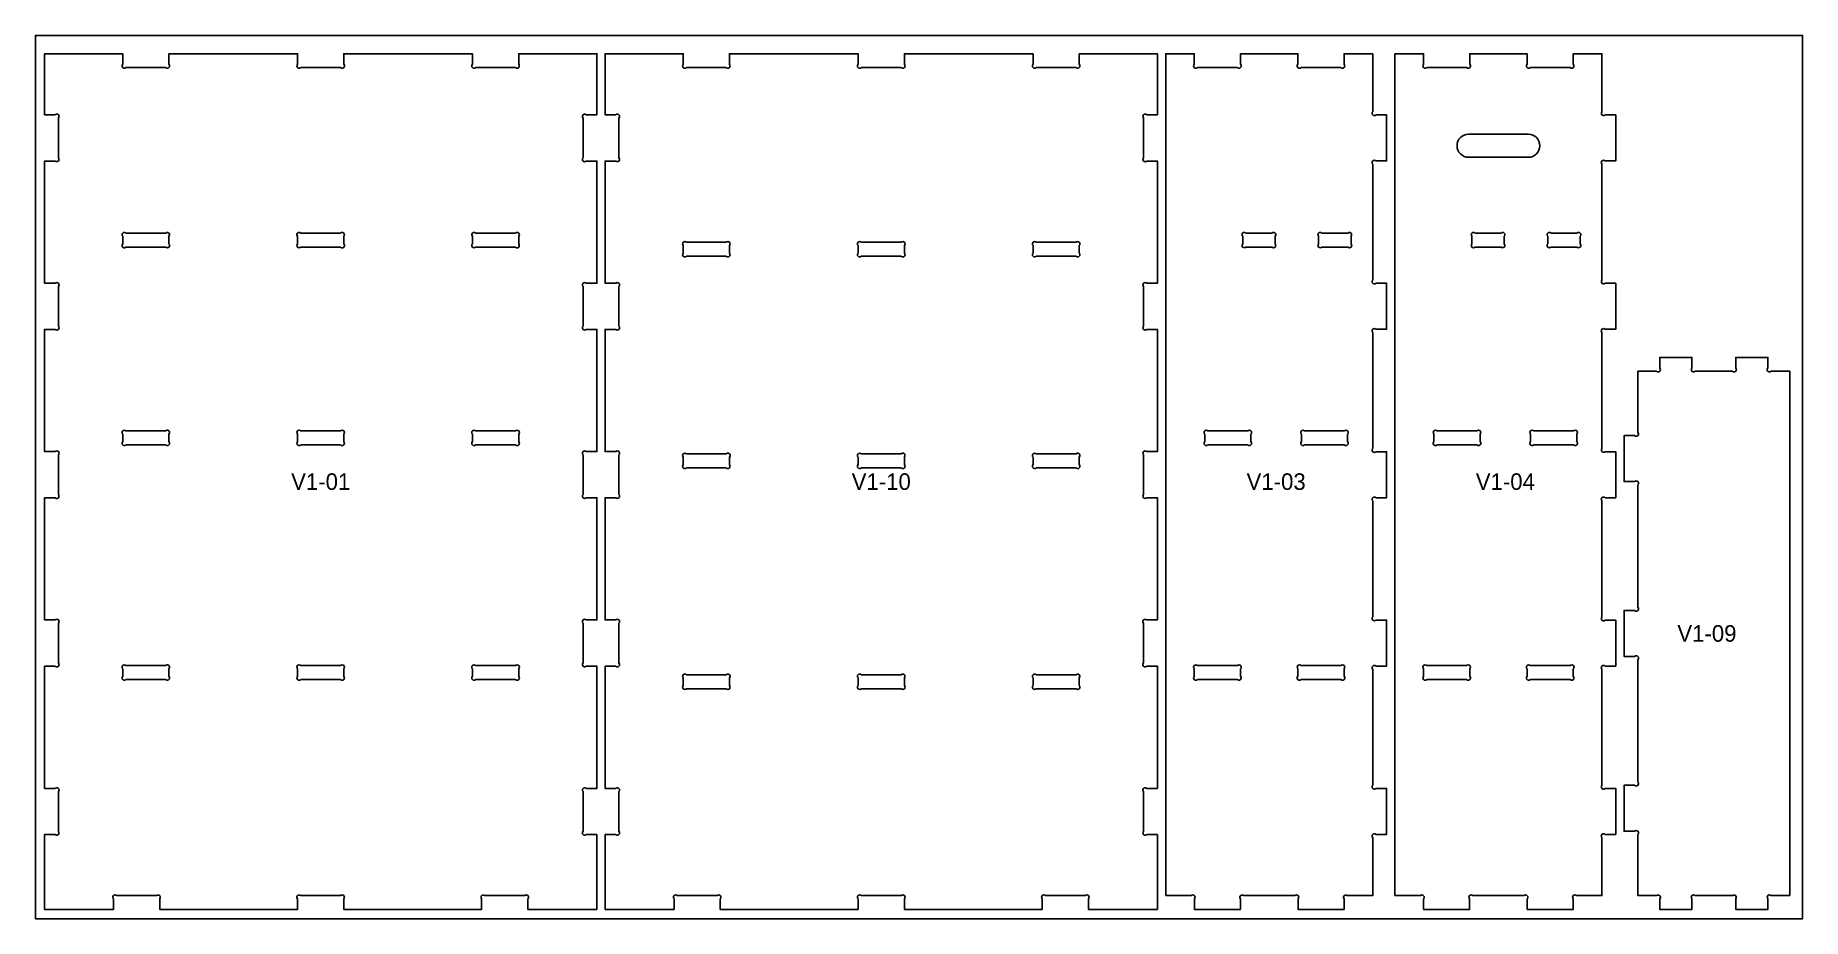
# Model space of a CAD drawing. Header units: inches. Extents: x 0 to 96, y 0 to 48.
import ezdxf
from ezdxf.enums import TextEntityAlignment as Align

# ---------------------------------------------------------------- set-up
doc = ezdxf.new("R2010")
doc.units = ezdxf.units.IN
doc.header["$MEASUREMENT"] = 0
for name, color, linetype in [('CUT_INSIDE', 5, 'Continuous'), ('CUT_OUTSIDE', 1, 'Continuous'), ('LABELS', 7, 'Continuous'), ('SHEET', 8, 'Continuous')]:
    doc.layers.add(name, color=color, linetype=linetype)

msp = doc.modelspace()

# ---------------------------------------------------------------- linework, layer by layer
at = {"layer": 'CUT_INSIDE'}
for points in [[(77.85, 42.625), (81.1, 42.625, -1), (81.1, 41.375), (77.85, 41.375, -1)], [(4.744, 37.079, -1), (4.921, 37.256), (7.079, 37.256, -1), (7.256, 37.079), (7.256, 36.671, -1), (7.079, 36.494), (4.921, 36.494, -1), (4.744, 36.671)], [(14.244, 37.079, -1), (14.421, 37.256), (16.579, 37.256, -1), (16.756, 37.079), (16.756, 36.671, -1), (16.579, 36.494), (14.421, 36.494, -1), (14.244, 36.671)], [(23.744, 37.079, -1), (23.921, 37.256), (26.079, 37.256, -1), (26.256, 37.079), (26.256, 36.671, -1), (26.079, 36.494), (23.921, 36.494, -1), (23.744, 36.671)], [(35.194, 36.579, -1), (35.371, 36.756), (37.529, 36.756, -1), (37.706, 36.579), (37.706, 36.171, -1), (37.529, 35.994), (35.371, 35.994, -1), (35.194, 36.171)], [(44.694, 36.579, -1), (44.871, 36.756), (47.029, 36.756, -1), (47.206, 36.579), (47.206, 36.171, -1), (47.029, 35.994), (44.871, 35.994, -1), (44.694, 36.171)], [(54.194, 36.579, -1), (54.371, 36.756), (56.529, 36.756, -1), (56.706, 36.579), (56.706, 36.171, -1), (56.529, 35.994), (54.371, 35.994, -1), (54.194, 36.171)], [(65.582, 37.079, -1), (65.758, 37.256), (67.167, 37.256, -1), (67.344, 37.079), (67.344, 36.671, -1), (67.167, 36.494), (65.758, 36.494, -1), (65.582, 36.671)], [(69.707, 37.079, -1), (69.883, 37.256), (71.292, 37.256, -1), (71.469, 37.079), (71.469, 36.671, -1), (71.292, 36.494), (69.883, 36.494, -1), (69.707, 36.671)], [(78.031, 37.079, -1), (78.208, 37.256), (79.617, 37.256, -1), (79.793, 37.079), (79.793, 36.671, -1), (79.617, 36.494), (78.208, 36.494, -1), (78.031, 36.671)], [(82.156, 37.079, -1), (82.333, 37.256), (83.742, 37.256, -1), (83.918, 37.079), (83.918, 36.671, -1), (83.742, 36.494), (82.333, 36.494, -1), (82.156, 36.671)], [(4.744, 26.329, -1), (4.921, 26.506), (7.079, 26.506, -1), (7.256, 26.329), (7.256, 25.921, -1), (7.079, 25.744), (4.921, 25.744, -1), (4.744, 25.921)], [(14.244, 26.329, -1), (14.421, 26.506), (16.579, 26.506, -1), (16.756, 26.329), (16.756, 25.921, -1), (16.579, 25.744), (14.421, 25.744, -1), (14.244, 25.921)], [(23.744, 26.329, -1), (23.921, 26.506), (26.079, 26.506, -1), (26.256, 26.329), (26.256, 25.921, -1), (26.079, 25.744), (23.921, 25.744, -1), (23.744, 25.921)], [(63.519, 26.329, -1), (63.696, 26.506), (65.854, 26.506, -1), (66.031, 26.329), (66.031, 25.921, -1), (65.854, 25.744), (63.696, 25.744, -1), (63.519, 25.921)], [(68.769, 26.329, -1), (68.946, 26.506), (71.104, 26.506, -1), (71.281, 26.329), (71.281, 25.921, -1), (71.104, 25.744), (68.946, 25.744, -1), (68.769, 25.921)], [(75.969, 26.329, -1), (76.146, 26.506), (78.304, 26.506, -1), (78.481, 26.329), (78.481, 25.921, -1), (78.304, 25.744), (76.146, 25.744, -1), (75.969, 25.921)], [(81.219, 26.329, -1), (81.396, 26.506), (83.554, 26.506, -1), (83.731, 26.329), (83.731, 25.921, -1), (83.554, 25.744), (81.396, 25.744, -1), (81.219, 25.921)], [(35.194, 25.079, -1), (35.371, 25.256), (37.529, 25.256, -1), (37.706, 25.079), (37.706, 24.671, -1), (37.529, 24.494), (35.371, 24.494, -1), (35.194, 24.671)], [(44.694, 25.079, -1), (44.871, 25.256), (47.029, 25.256, -1), (47.206, 25.079), (47.206, 24.671, -1), (47.029, 24.494), (44.871, 24.494, -1), (44.694, 24.671)], [(54.194, 25.079, -1), (54.371, 25.256), (56.529, 25.256, -1), (56.706, 25.079), (56.706, 24.671, -1), (56.529, 24.494), (54.371, 24.494, -1), (54.194, 24.671)], [(4.744, 13.579, -1), (4.921, 13.756), (7.079, 13.756, -1), (7.256, 13.579), (7.256, 13.171, -1), (7.079, 12.994), (4.921, 12.994, -1), (4.744, 13.171)], [(14.244, 13.579, -1), (14.421, 13.756), (16.579, 13.756, -1), (16.756, 13.579), (16.756, 13.171, -1), (16.579, 12.994), (14.421, 12.994, -1), (14.244, 13.171)], [(23.744, 13.579, -1), (23.921, 13.756), (26.079, 13.756, -1), (26.256, 13.579), (26.256, 13.171, -1), (26.079, 12.994), (23.921, 12.994, -1), (23.744, 13.171)], [(62.956, 13.579, -1), (63.133, 13.756), (65.292, 13.756, -1), (65.469, 13.579), (65.469, 13.171, -1), (65.292, 12.994), (63.133, 12.994, -1), (62.956, 13.171)], [(68.582, 13.579, -1), (68.758, 13.756), (70.917, 13.756, -1), (71.094, 13.579), (71.094, 13.171, -1), (70.917, 12.994), (68.758, 12.994, -1), (68.582, 13.171)], [(75.406, 13.579, -1), (75.583, 13.756), (77.742, 13.756, -1), (77.918, 13.579), (77.918, 13.171, -1), (77.742, 12.994), (75.583, 12.994, -1), (75.406, 13.171)], [(81.031, 13.579, -1), (81.208, 13.756), (83.367, 13.756, -1), (83.543, 13.579), (83.543, 13.171, -1), (83.367, 12.994), (81.208, 12.994, -1), (81.031, 13.171)], [(35.194, 13.079, -1), (35.371, 13.256), (37.529, 13.256, -1), (37.706, 13.079), (37.706, 12.671, -1), (37.529, 12.494), (35.371, 12.494, -1), (35.194, 12.671)], [(44.694, 13.079, -1), (44.871, 13.256), (47.029, 13.256, -1), (47.206, 13.079), (47.206, 12.671, -1), (47.029, 12.494), (44.871, 12.494, -1), (44.694, 12.671)], [(54.194, 13.079, -1), (54.371, 13.256), (56.529, 13.256, -1), (56.706, 13.079), (56.706, 12.671, -1), (56.529, 12.494), (54.371, 12.494, -1), (54.194, 12.671)]]:
    msp.add_lwpolyline(points, format="xyb", close=True, dxfattribs=at)
at = {"layer": 'CUT_OUTSIDE'}
for points in [[(0.5, 0.5), (4.244, 0.5), (4.244, 1.073, -1), (4.421, 1.25), (6.579, 1.25, -1), (6.756, 1.073), (6.756, 0.5), (14.244, 0.5), (14.244, 1.073, -1), (14.421, 1.25), (16.579, 1.25, -1), (16.756, 1.073), (16.756, 0.5), (24.244, 0.5), (24.244, 1.073, -1), (24.421, 1.25), (26.579, 1.25, -1), (26.756, 1.073), (26.756, 0.5), (30.5, 0.5), (30.5, 4.569), (29.927, 4.569, -1), (29.75, 4.746), (29.75, 6.904, -1), (29.927, 7.081), (30.5, 7.081), (30.5, 13.719), (29.927, 13.719, -1), (29.75, 13.896), (29.75, 16.054, -1), (29.927, 16.231), (30.5, 16.231), (30.5, 22.869), (29.927, 22.869, -1), (29.75, 23.046), (29.75, 25.204, -1), (29.927, 25.381), (30.5, 25.381), (30.5, 32.019), (29.927, 32.019, -1), (29.75, 32.196), (29.75, 34.354, -1), (29.927, 34.531), (30.5, 34.531), (30.5, 41.169), (29.927, 41.169, -1), (29.75, 41.346), (29.75, 43.504, -1), (29.927, 43.681), (30.5, 43.681), (30.5, 47), (26.256, 47), (26.256, 46.427, -1), (26.079, 46.25), (23.921, 46.25, -1), (23.744, 46.427), (23.744, 47), (16.756, 47), (16.756, 46.427, -1), (16.579, 46.25), (14.421, 46.25, -1), (14.244, 46.427), (14.244, 47), (7.256, 47), (7.256, 46.427, -1), (7.079, 46.25), (4.921, 46.25, -1), (4.744, 46.427), (4.744, 47), (0.5, 47), (0.5, 43.681), (1.073, 43.681, -1), (1.25, 43.504), (1.25, 41.346, -1), (1.073, 41.169), (0.5, 41.169), (0.5, 34.531), (1.073, 34.531, -1), (1.25, 34.354), (1.25, 32.196, -1), (1.073, 32.019), (0.5, 32.019), (0.5, 25.381), (1.073, 25.381, -1), (1.25, 25.204), (1.25, 23.046, -1), (1.073, 22.869), (0.5, 22.869), (0.5, 16.231), (1.073, 16.231, -1), (1.25, 16.054), (1.25, 13.896, -1), (1.073, 13.719), (0.5, 13.719), (0.5, 7.081), (1.073, 7.081, -1), (1.25, 6.904), (1.25, 4.746, -1), (1.073, 4.569), (0.5, 4.569)], [(30.95, 0.5), (34.694, 0.5), (34.694, 1.073, -1), (34.871, 1.25), (37.029, 1.25, -1), (37.206, 1.073), (37.206, 0.5), (44.694, 0.5), (44.694, 1.073, -1), (44.871, 1.25), (47.029, 1.25, -1), (47.206, 1.073), (47.206, 0.5), (54.694, 0.5), (54.694, 1.073, -1), (54.871, 1.25), (57.029, 1.25, -1), (57.206, 1.073), (57.206, 0.5), (60.95, 0.5), (60.95, 4.569), (60.377, 4.569, -1), (60.2, 4.746), (60.2, 6.904, -1), (60.377, 7.081), (60.95, 7.081), (60.95, 13.719), (60.377, 13.719, -1), (60.2, 13.896), (60.2, 16.054, -1), (60.377, 16.231), (60.95, 16.231), (60.95, 22.869), (60.377, 22.869, -1), (60.2, 23.046), (60.2, 25.204, -1), (60.377, 25.381), (60.95, 25.381), (60.95, 32.019), (60.377, 32.019, -1), (60.2, 32.196), (60.2, 34.354, -1), (60.377, 34.531), (60.95, 34.531), (60.95, 41.169), (60.377, 41.169, -1), (60.2, 41.346), (60.2, 43.504, -1), (60.377, 43.681), (60.95, 43.681), (60.95, 47), (56.706, 47), (56.706, 46.427, -1), (56.529, 46.25), (54.371, 46.25, -1), (54.194, 46.427), (54.194, 47), (47.206, 47), (47.206, 46.427, -1), (47.029, 46.25), (44.871, 46.25, -1), (44.694, 46.427), (44.694, 47), (37.706, 47), (37.706, 46.427, -1), (37.529, 46.25), (35.371, 46.25, -1), (35.194, 46.427), (35.194, 47), (30.95, 47), (30.95, 43.681), (31.523, 43.681, -1), (31.7, 43.504), (31.7, 41.346, -1), (31.523, 41.169), (30.95, 41.169), (30.95, 34.531), (31.523, 34.531, -1), (31.7, 34.354), (31.7, 32.196, -1), (31.523, 32.019), (30.95, 32.019), (30.95, 25.381), (31.523, 25.381, -1), (31.7, 25.204), (31.7, 23.046, -1), (31.523, 22.869), (30.95, 22.869), (30.95, 16.231), (31.523, 16.231, -1), (31.7, 16.054), (31.7, 13.896, -1), (31.523, 13.719), (30.95, 13.719), (30.95, 7.081), (31.523, 7.081, -1), (31.7, 6.904), (31.7, 4.746, -1), (31.523, 4.569), (30.95, 4.569)], [(61.4, 1.25), (62.786, 1.25, -1), (62.962, 1.073), (62.962, 0.5), (65.463, 0.5), (65.463, 1.073, -1), (65.639, 1.25), (68.411, 1.25, -1), (68.588, 1.073), (68.588, 0.5), (71.088, 0.5), (71.088, 1.073, -1), (71.264, 1.25), (72.65, 1.25), (72.65, 4.398, -1), (72.827, 4.575), (73.4, 4.575), (73.4, 7.075), (72.827, 7.075, -1), (72.65, 7.252), (72.65, 13.548, -1), (72.827, 13.725), (73.4, 13.725), (73.4, 16.225), (72.827, 16.225, -1), (72.65, 16.402), (72.65, 22.698, -1), (72.827, 22.875), (73.4, 22.875), (73.4, 25.375), (72.827, 25.375, -1), (72.65, 25.552), (72.65, 31.848, -1), (72.827, 32.025), (73.4, 32.025), (73.4, 34.525), (72.827, 34.525, -1), (72.65, 34.702), (72.65, 40.998, -1), (72.827, 41.175), (73.4, 41.175), (73.4, 43.675), (72.827, 43.675, -1), (72.65, 43.852), (72.65, 47), (71.094, 47), (71.094, 46.427, -1), (70.917, 46.25), (68.758, 46.25, -1), (68.582, 46.427), (68.582, 47), (65.469, 47), (65.469, 46.427, -1), (65.292, 46.25), (63.133, 46.25, -1), (62.956, 46.427), (62.956, 47), (61.4, 47)], [(73.85, 1.25), (75.236, 1.25, -1), (75.412, 1.073), (75.412, 0.5), (77.912, 0.5), (77.912, 1.073, -1), (78.089, 1.25), (80.861, 1.25, -1), (81.037, 1.073), (81.037, 0.5), (83.537, 0.5), (83.537, 1.073, -1), (83.714, 1.25), (85.1, 1.25), (85.1, 4.398, -1), (85.277, 4.575), (85.85, 4.575), (85.85, 7.075), (85.277, 7.075, -1), (85.1, 7.252), (85.1, 13.548, -1), (85.277, 13.725), (85.85, 13.725), (85.85, 16.225), (85.277, 16.225, -1), (85.1, 16.402), (85.1, 22.698, -1), (85.277, 22.875), (85.85, 22.875), (85.85, 25.375), (85.277, 25.375, -1), (85.1, 25.552), (85.1, 31.848, -1), (85.277, 32.025), (85.85, 32.025), (85.85, 34.525), (85.277, 34.525, -1), (85.1, 34.702), (85.1, 40.998, -1), (85.277, 41.175), (85.85, 41.175), (85.85, 43.675), (85.277, 43.675, -1), (85.1, 43.852), (85.1, 47), (83.543, 47), (83.543, 46.427, -1), (83.367, 46.25), (81.208, 46.25, -1), (81.031, 46.427), (81.031, 47), (77.918, 47), (77.918, 46.427, -1), (77.742, 46.25), (75.583, 46.25, -1), (75.406, 46.427), (75.406, 47), (73.85, 47)], [(95.3, 1.25), (95.3, 29.75), (94.289, 29.75, -1), (94.112, 29.927), (94.112, 30.5), (92.362, 30.5), (92.362, 29.927, -1), (92.186, 29.75), (90.164, 29.75, -1), (89.987, 29.927), (89.987, 30.5), (88.237, 30.5), (88.237, 29.927, -1), (88.061, 29.75), (87.05, 29.75), (87.05, 26.427, -1), (86.873, 26.25), (86.3, 26.25), (86.3, 23.75), (86.873, 23.75, -1), (87.05, 23.573), (87.05, 16.927, -1), (86.873, 16.75), (86.3, 16.75), (86.3, 14.25), (86.873, 14.25, -1), (87.05, 14.073), (87.05, 7.427, -1), (86.873, 7.25), (86.3, 7.25), (86.3, 4.75), (86.873, 4.75, -1), (87.05, 4.573), (87.05, 1.25), (88.061, 1.25, -1), (88.237, 1.073), (88.237, 0.5), (89.987, 0.5), (89.987, 1.073, -1), (90.164, 1.25), (92.186, 1.25, -1), (92.362, 1.073), (92.362, 0.5), (94.112, 0.5), (94.112, 1.073, -1), (94.289, 1.25)]]:
    msp.add_lwpolyline(points, format="xyb", close=True, dxfattribs=at)
at = {"layer": 'SHEET'}
msp.add_lwpolyline([(0, 0), (96, 0), (96, 48), (0, 48)], close=True, dxfattribs=at)

# ---------------------------------------------------------------- texts
at = {"layer": 'LABELS'}
for s, p in [('V1-01', (15.5, 23.75)), ('V1-10', (45.95, 23.75)), ('V1-03', (67.4, 23.75)), ('V1-04', (79.85, 23.75)), ('V1-09', (90.8, 15.5))]:
    msp.add_text(s, height=0.9, dxfattribs=at).set_placement(p, align=Align.MIDDLE_CENTER)

doc.saveas('drawing.dxf')
